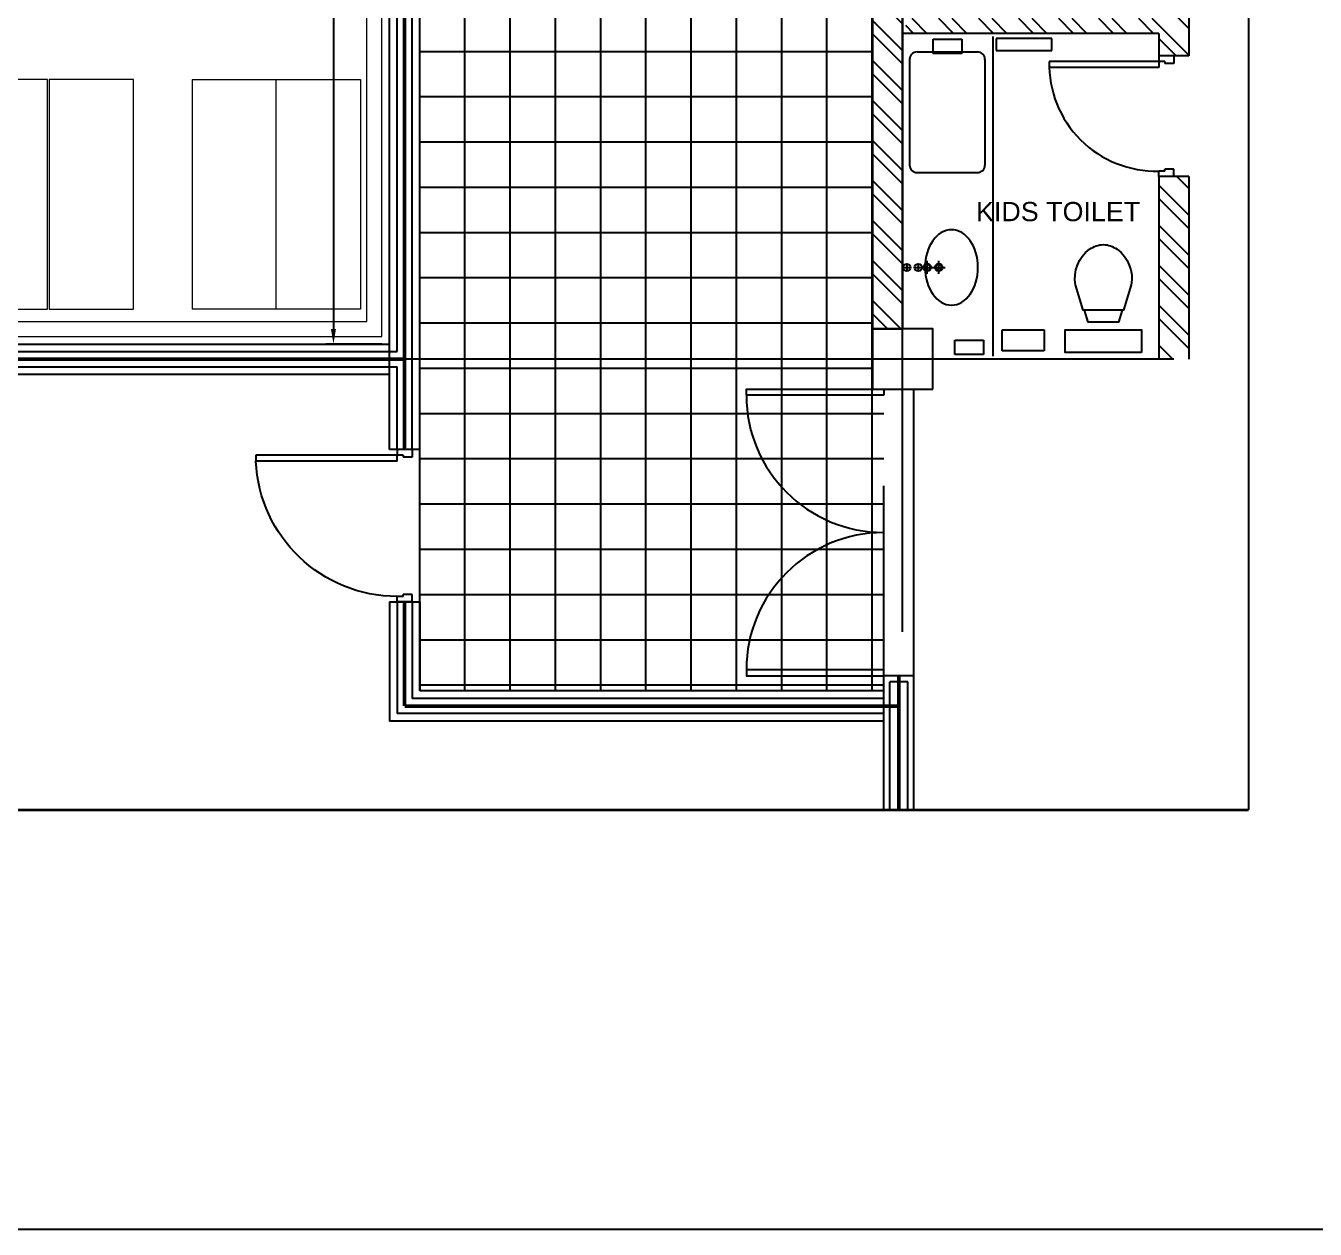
# Model space of a CAD drawing. Header units: millimetres. Extents: x 396580293 to 396624419, y 2853145456 to 2853176656.
# Drawn here: x 396597311 to 396605860, y 2853145456 to 2853153433 of the extents above; entities that cross this region are included whole.
import ezdxf

# ---------------------------------------------------------------- set-up
doc = ezdxf.new("R2010")
doc.units = ezdxf.units.MM
doc.header["$LTSCALE"] = 800
doc.header["$MEASUREMENT"] = 0
doc.linetypes.add('Grid$0$CENTER', pattern=[2, 1.25, -0.25, 0.25, -0.25])
doc.linetypes.add('HIDDEN', pattern=[0.375, 0.25, -0.125])
for name, color, linetype, lineweight in [('17_A-FIXT_KIT_Pen_No__20', 1, 'Continuous', 0), ('45_A-WALL_CLAD_Pen_No__100', 2, 'Continuous', 13), ('D-DIM_MAJ_Pen_No__38', 30, 'Continuous', 35)]:
    doc.layers.add(name, color=color, linetype=linetype, lineweight=lineweight)
for name, color, linetype in [('_Shop Info', 3, 'Continuous'), ('A-Block Work', 3, 'Continuous'), ('A-Doors', 5, 'Continuous'), ('A-Flooring Tiles', 252, 'Continuous'), ('A-Hatch Block Work', 9, 'Continuous'), ('A-HATCH GYPSUM', 9, 'Continuous'), ('A-Toilet Fixtures', 9, 'Continuous'), ('BORDER', 183, 'Continuous'), ('COLUMN', 2, 'Continuous'), ('DIM', 55, 'Continuous'), ('Doors', 4, 'Continuous'), ('FIRELINE', 6, 'Continuous'), ('FIXTURES', 4, 'Continuous'), ('Grid$0$A-Grid lines', 9, 'Grid$0$CENTER'), ('S-COL HATCH CONT2', 10, 'Continuous')]:
    doc.layers.add(name, color=color, linetype=linetype)
doc.styles.add('ARIAL', font='arial.ttf')
doc.styles.get("Standard").update_dxf_attribs({"font": 'times.ttf'})
doc.dimstyles.new('dim-50', dxfattribs={"dimscale": 50, "dimtxt": 2, "dimasz": 2, "dimexe": 1, "dimexo": 1, "dimgap": 1, "dimtad": 1, "dimdec": 0, "dimrnd": 5, "dimdsep": 46, "dimtxsty": 'ARIAL', "dimcen": 1, "dimdle": 1, "dimclrd": 1, "dimclre": 1, "dimclrt": 3, "dimadec": 0, "dimazin": 0, "dimtfac": 0.1, "dimtdec": 0, "dimtix": 1, "dimtmove": 1, "dimatfit": 3, "dimfxl": 1, "dimtvp": 1.5, "dimfrac": 2, "dimtolj": 1, "dimtzin": 0, "dimarcsym": 0})

# ---------------------------------------------------------------- blocks, each defined once
blk = doc.blocks.new('*D40')
at = {"layer": 'Defpoints', "color": 0, "transparency": 16777216}
for p in [(396599722.5536386, 2853164763.48766), (396599350.74115, 2853151323.48766), (396599722.5612837, 2853151323.48766)]:
    blk.add_point(p, dxfattribs=at)
at = {"layer": 'DIM', "color": 1, "lineweight": -2, "transparency": 16777216}
for p, q in [((396599672.5536386, 2853164763.48766), (396599300.74115, 2853164763.48766)), ((396599350.74115, 2853164663.487659), (396599350.74115, 2853151423.487659)), ((396599672.5612837, 2853151323.48766), (396599300.74115, 2853151323.48766))]:
    blk.add_line(p, q, dxfattribs=at)
at = {"layer": 'DIM', "color": 1, "transparency": 16777216}
for points in [[(396599334.0744833, 2853164663.487659), (396599367.4078167, 2853164663.487659), (396599350.74115, 2853164763.48766)], [(396599334.0744833, 2853151423.487659), (396599367.4078167, 2853151423.487659), (396599350.74115, 2853151323.48766)]]:
    blk.add_solid(points, dxfattribs=at)
at = {"layer": 'DIM', "color": 3, "transparency": 16777216, "insert": (396599249.6497444, 2853158043.48766), "char_height": 100, "attachment_point": 5, "rotation": 90, "style": 'ARIAL'}
blk.add_mtext('\\A1;13440', dxfattribs=at)
blk = doc.blocks.new('Door 1010')
at = {"color": 0}
for p, q in [((37.00000000046566, 99.99999997671694), (37.00000000046566, 1035.999999976251)), ((37.00000000046566, 1035.999999976251), (76.99999999953432, 1035.999999976251)), ((76.99999999953432, 99.99999997671694), (76.99999999953432, 1035.999999976251)), ((0, 0), (0, 99.99999997671694)), ((0, 99.99999997671694), (37.00000000046566, 99.99999997671694)), ((76.99999999953432, 99.99999997671694), (37.00000000046566, 99.99999997671694)), ((37.00000000046566, 59.99999999767169), (37.00000000046566, 99.99999997671694)), ((1010, 99.99999997671694), (973, 99.99999997671694)), ((973, 59.99999999767169), (973, 99.99999997671694)), ((1010, 0), (1010, 99.99999997671694)), ((1010, 0), (1010, 99.99999997671694)), ((0, 0), (49.9999999993015, 0)), ((37.00000000046566, 59.99999999767169), (49.9999999993015, 59.99999999767169)), ((49.9999999993015, 0), (49.9999999993015, 59.99999999767169)), ((959.9999999990686, 0), (960.0000000009313, 59.99999999767169)), ((973, 59.99999999767169), (960.0000000009313, 59.99999999767169)), ((1010, 0), (959.9999999990686, 0))]:
    blk.add_line(p, q, dxfattribs=at)
blk.add_arc((35.56462112336885, 99.48066293186275), 937.4355227324556, 0.0317417270597598, 87.46665664274862, dxfattribs=at)

msp = doc.modelspace()

# ---------------------------------------------------------------- hatches: boundary and pattern name
at = {"layer": 'A-Flooring Tiles'}
h = msp.add_hatch(dxfattribs=at)
h.set_pattern_fill('TILE11', color=256, scale=300, angle=7.4119901e-09, style=0)
h.set_pattern_definition([(90.00000000741186, (396600222.553639, 2853164963.487659), (-300, -3.88090768e-08), []), (7.4119901e-09, (396599922.5536386, 2853164963.487659), (-3.88090911e-08, 300), [])])
h.paths.add_polyline_path([(396586322.5556536, 2853168243.487658), (396586322.5590246, 2853164963.487659), (396599922.5536386, 2853164963.487659), (396599922.553641, 2853149023.48766), (396602999.0158259, 2853149023.48766), (396602999.0158254, 2853151024.946375), (396602923.637055, 2853151024.946375), (396602923.6370522, 2853168243.48766)])
at = {"layer": 'A-Hatch Block Work'}
h = msp.add_hatch(dxfattribs=at)
h.set_pattern_fill('ANSI32', color=256, scale=499.9999999999999, angle=90.00000000741198, style=0)
h.set_pattern_definition([(135.0000000074119, (396577922.5536424, 2853135424.946372), (-132.5825214553263, -132.582521489629), []), (135.0000000074119, (396577922.5536429, 2853135513.334719), (-132.5825214553263, -132.582521489629), [])])
h.paths.add_polyline_path([(396602923.6370546, 2853151424.946375), (396603123.6370546, 2853151424.946375), (396603123.6370531, 2853159424.946375), (396602923.6370536, 2853159424.946375)])
h = msp.add_hatch(dxfattribs=at)
h.set_pattern_fill('ANSI32', color=256, scale=499.9999999999999, angle=90.00000000741198, style=0)
h.set_pattern_definition([(135.0000000074119, (396283116.6585733, 2853088444.080547), (-132.5825214553263, -132.582521489629), []), (135.0000000074119, (396283116.6585733, 2853088532.468894), (-132.5825214553263, -132.582521489629), [])])
h.paths.add_polyline_path([(396604823.6370541, 2853155643.48766), (396604822.55364, 2853154433.217018), (396605022.55364, 2853154433.217018), (396605023.6370541, 2853155843.487661), (396603123.6370541, 2853155843.48766), (396603123.6370536, 2853155643.48766)])
h.paths.add_polyline_path([(396604822.55364, 2853153483.217017), (396603143.6370541, 2853153483.217017), (396603143.6370541, 2853153383.217017), (396604822.5536405, 2853153383.217018), (396604822.55364, 2853153233.217018), (396605022.5536405, 2853153233.217018), (396605022.55364, 2853153633.217018), (396604822.55364, 2853153633.217018)])
h.paths.add_polyline_path([(396604822.5536405, 2853151224.946375), (396605022.5536405, 2853151224.946375), (396605022.5536405, 2853152433.217018), (396604822.5536405, 2853152433.217018)])

# ---------------------------------------------------------------- linework, layer by layer
at = {"layer": '17_A-FIXT_KIT_Pen_No__20', "linetype": 'Continuous'}
msp.add_line((396598972.0806022, 2853151553.843977), (396598972.0806022, 2853153077.843977), dxfattribs=at)
for points in [[(396596895.9386605, 2853153077.843972), (396596895.9386605, 2853151553.843972), (396597454.938661, 2853151553.843972), (396597454.9386605, 2853153077.843972)], [(396597466.024392, 2853153077.843972), (396597466.024392, 2853151553.843972), (396598025.024392, 2853151553.843972), (396598025.024392, 2853153077.843972)]]:
    msp.add_lwpolyline(points, close=True, dxfattribs=at)
for points in [[(396598413.0806018, 2853153077.843978), (396599531.0806018, 2853153077.843977), (396599531.0806022, 2853151553.843977), (396598413.0806022, 2853151553.843977)], [(396598413.0806018, 2853153077.843978), (396598413.0806022, 2853151553.843977)]]:
    msp.add_lwpolyline(points, dxfattribs=at)
at = {"layer": '45_A-WALL_CLAD_Pen_No__100', "linetype": 'Continuous'}
for p, q in [((396599672.4707718, 2853151373.487659), (396599672.561288, 2853155572.832442)), ((396599572.471222, 2853151473.487659), (396599572.4712312, 2853153973.337742)), ((396596872.4712223, 2853151473.487655), (396599572.471222, 2853151473.487659)), ((396596772.4712218, 2853151373.487655), (396599672.471222, 2853151373.487659))]:
    msp.add_line(p, q, dxfattribs=at)
at = {"layer": 'A-Block Work'}
for p, q in [((396599922.55364, 2853152733.487659), (396599922.5536386, 2853164963.487659)), ((396602923.6370536, 2853159424.946375), (396602923.6370546, 2853151424.946375)), ((396603123.6370531, 2853159424.946375), (396603123.6370546, 2853151424.946375)), ((396599922.5536405, 2853150623.48766), (396599922.55364, 2853155484.946374)), ((396599722.5625688, 2853150623.48766), (396599722.5536449, 2853155109.796456)), ((396603122.55364, 2853152623.48766), (396603122.55364, 2853153923.48766)), ((396605022.55364, 2853153633.217018), (396605022.5536405, 2853153233.217018)), ((396604822.5536405, 2853153383.217018), (396603123.6370541, 2853153383.217017)), ((396604822.5536405, 2853153383.217018), (396604822.55364, 2853153233.217018)), ((396605022.5536405, 2853153233.217018), (396604822.55364, 2853153233.217018)), ((396605022.5536405, 2853152433.217018), (396604822.5536405, 2853152433.217018)), ((396604822.5536405, 2853152433.217018), (396604822.5536405, 2853151224.946375)), ((396605022.5536405, 2853152433.217018), (396605022.553641, 2853151223.48766)), ((396602923.6294295, 2853151424.946375), (396603122.5536405, 2853151424.946375)), ((396594923.6370546, 2853151323.487659), (396599722.5610868, 2853151323.48766)), ((396604847.1672441, 2853151223.48658), (396603248.2506582, 2853151223.48658)), ((396604847.1672441, 2853151223.48658), (396603248.2506582, 2853151223.48658)), ((396604922.5536405, 2853151223.48766), (396603323.6370546, 2853151223.48766)), ((396594923.6370546, 2853151123.487659), (396599722.5627085, 2853151123.48766)), ((396599922.5536405, 2853150623.48766), (396599722.5625688, 2853150623.48766)), ((396599722.553641, 2853149613.487659), (396599922.553641, 2853149613.487659)), ((396599722.553641, 2853149613.487659), (396599722.553641, 2853148823.487659)), ((396599922.553641, 2853149613.487659), (396599922.553641, 2853149023.48766)), ((396603199.0158258, 2853149123.48766), (396602999.0158263, 2853149123.48766)), ((396602999.0158259, 2853148235.428865), (396602999.0158263, 2853149123.48766)), ((396603199.0158258, 2853148235.428866), (396603199.0158258, 2853149123.48766)), ((396602999.0158259, 2853149023.48766), (396599922.553641, 2853149023.48766)), ((396602999.0158259, 2853148823.48766), (396599722.553641, 2853148823.487659))]:
    msp.add_line(p, q, dxfattribs=at)
at = {"layer": 'A-Doors'}
for points in [[(396602999.0158254, 2853150984.946374), (396602088.2864682, 2853150984.946374), (396602088.2864682, 2853151024.946375), (396602999.0158254, 2853151024.946375)], [(396602999.0158254, 2853151024.946375), (396602999.0158254, 2853150984.946374)], [(396602999.0158259, 2853149163.48766), (396602088.2864686, 2853149163.48766), (396602088.2864682, 2853149123.48766), (396602999.0158263, 2853149123.48766)], [(396602999.0158263, 2853149123.48766), (396602999.0158259, 2853149163.48766)]]:
    msp.add_lwpolyline(points, dxfattribs=at)
for centre, start, end in [((396602999.0158254, 2853150984.946374), 180, 270), ((396602999.0158259, 2853149163.48766), 90, 180)]:
    msp.add_arc(centre, 910.7293572941342, start, end, dxfattribs=at)
at = {"layer": 'A-HATCH GYPSUM'}
for p, q in [((396599872.5536405, 2853150623.48766), (396599872.553639, 2853164913.48766)), ((396599772.553641, 2853151273.487659), (396599772.5536391, 2853164813.487659)), ((396594923.6370546, 2853151273.487659), (396599772.553641, 2853151273.487659)), ((396594923.6370541, 2853151173.487659), (396599772.5536405, 2853151173.48766)), ((396599772.5536405, 2853150623.48766), (396599772.5536405, 2853151173.48766)), ((396599772.5536405, 2853149613.487659), (396599772.553641, 2853148873.48766)), ((396599872.5536405, 2853149613.487659), (396599872.553641, 2853148973.487659)), ((396603159.0158259, 2853149083.48766), (396603039.0158259, 2853149083.48766)), ((396603039.0158259, 2853148235.428865), (396603039.0158259, 2853149083.48766)), ((396603159.0158264, 2853148235.428866), (396603159.0158259, 2853149083.48766)), ((396602999.0158259, 2853148973.48766), (396599872.553641, 2853148973.487659)), ((396602999.0158263, 2853148873.48766), (396599772.553641, 2853148873.48766))]:
    msp.add_line(p, q, dxfattribs=at)
at = {"layer": 'A-Toilet Fixtures'}
for p, q in [((396603723.6370541, 2853153363.217018), (396603723.6370541, 2853151243.48766)), ((396603170.4539505, 2853153210.138421), (396603170.4539501, 2853152510.138421)), ((396603220.453951, 2853153260.138421), (396603620.4539505, 2853153260.138421)), ((396603670.4539505, 2853153210.138421), (396603670.4539505, 2853152510.138421)), ((396603220.453951, 2853152460.138421), (396603620.453951, 2853152460.138421)), ((396603127.3865458, 2853151830.878697), (396603177.3865458, 2853151830.878697)), ((396603152.3865458, 2853151855.878697), (396603152.3865458, 2853151805.878697)), ((396603202.7729422, 2853151830.879777), (396603252.7729422, 2853151830.879777)), ((396603227.7729422, 2853151855.879777), (396603227.7729422, 2853151805.879777))]:
    msp.add_line(p, q, dxfattribs=at)
at = {"layer": 'A-Toilet Fixtures', "color": 8}
for p, q in [((396603245.2485773, 2853151831.528289), (396603331.2527395, 2853151831.528289)), ((396603288.2506582, 2853151788.526208), (396603288.2506586, 2853151874.53037)), ((396603320.6349732, 2853151831.529369), (396603406.6391355, 2853151831.529369)), ((396603363.6370541, 2853151788.527288), (396603363.6370545, 2853151874.53145))]:
    msp.add_line(p, q, dxfattribs=at)
at = {"layer": 'A-Toilet Fixtures'}
for centre in [(396603152.3865463, 2853151830.878697), (396603227.7729422, 2853151830.879777)]:
    msp.add_circle(centre, 25, dxfattribs=at)
at = {"layer": 'A-Toilet Fixtures', "color": 8}
for centre, radius in [((396603288.2506582, 2853151831.528289), 25), ((396603288.2506582, 2853151831.528289), 20), ((396603363.6370541, 2853151831.529369), 25), ((396603363.6370541, 2853151831.529369), 20)]:
    msp.add_circle(centre, radius, dxfattribs=at)
at = {"layer": 'A-Toilet Fixtures'}
for centre, start, end in [((396603220.4539501, 2853153210.138421), 90, 180), ((396603620.45395, 2853153210.138421), 0, 90), ((396603220.4539505, 2853152510.138421), 180, 270), ((396603620.4539505, 2853152510.138421), 270, 0)]:
    msp.add_arc(centre, 50, start, end, dxfattribs=at)
at = {"layer": 'BORDER', "ltscale": 500}
msp.add_lwpolyline([(396580292.7192089, 2853145455.609512), (396624419.324728, 2853145455.609518), (396624419.3247236, 2853176656.239683), (396580292.7192052, 2853176656.239678)], close=True, dxfattribs=at)
at = {"layer": 'BORDER', "linetype": 'Continuous', "ltscale": 0.5, "const_width": 100.7759674693716}
msp.add_lwpolyline([(396617828.3340678, 2853176099.085573), (396580849.8733154, 2853176099.085568), (396580849.8733185, 2853146012.763622), (396617828.3340715, 2853146012.763627)], close=True, dxfattribs=at)
at = {"layer": 'COLUMN'}
msp.add_lwpolyline([(396603323.6370546, 2853151024.946375), (396603323.6370551, 2853151424.946375), (396602923.6370546, 2853151424.946375), (396602923.637055, 2853151024.946375)], close=True, dxfattribs=at)
at = {"layer": 'D-DIM_MAJ_Pen_No__38'}
msp.add_line((396586322.4466635, 2853148235.428863), (396605418.6336813, 2853148235.428866), dxfattribs=at)
at = {"layer": 'Doors', "color": 1}
for p, q in [((396604822.55364, 2853153196.217018), (396604096.55364, 2853153196.217018)), ((396604922.5536409, 2853153233.217018), (396604822.55364, 2853153233.217018)), ((396604822.55364, 2853153233.217018), (396604822.55364, 2853153196.217018)), ((396604862.5536405, 2853153196.217018), (396604822.55364, 2853153196.217018)), ((396604822.55364, 2853153196.217018), (396604822.5536405, 2853153156.217018)), ((396604862.5536405, 2853153196.217018), (396604862.5536405, 2853153183.217018)), ((396604922.5536409, 2853153233.217018), (396604922.5536405, 2853153183.217018)), ((396604822.5536405, 2853153156.217018), (396604100.0104257, 2853153156.217017)), ((396604922.5536405, 2853153183.217018), (396604862.5536405, 2853153183.217018)), ((396604862.5536405, 2853152470.217018), (396604822.553641, 2853152470.217018)), ((396604822.5536405, 2853152433.217018), (396604822.553641, 2853152470.217018)), ((396604922.5536405, 2853152483.217018), (396604862.5536405, 2853152483.217018)), ((396604862.5536405, 2853152470.217018), (396604862.5536405, 2853152483.217018)), ((396604922.5536409, 2853152433.217018), (396604922.5536405, 2853152483.217018))]:
    msp.add_line(p, q, dxfattribs=at)
msp.add_arc((396604804.8900029, 2853153178.55338), 708.5565654623485, 178.5715226857902, 271.4284773142054, dxfattribs=at)
at = {"layer": 'FIRELINE'}
for p, q in [((396603199.0158258, 2853149123.48766), (396603199.0158258, 2853151024.946375)), ((396602999.0158259, 2853149163.48766), (396602999.0158259, 2853150384.06198))]:
    msp.add_line(p, q, dxfattribs=at)
at = {"layer": 'FIRELINE', "linetype": 'HIDDEN', "ltscale": 3, "const_width": 25}
for points in [[(396599822.5536405, 2853150623.48766), (396599822.5536386, 2853164863.487659)], [(396594923.6370541, 2853151223.487659), (396599822.5536405, 2853151223.487659)], [(396599822.553641, 2853149613.487659), (396599822.553641, 2853148923.48766)], [(396603099.0158254, 2853148235.428866), (396603099.0158259, 2853149123.48766)], [(396603099.0158259, 2853148923.48766), (396599822.553641, 2853148923.48766)]]:
    msp.add_lwpolyline(points, dxfattribs=at)
at = {"layer": 'FIXTURES', "linetype": 'HIDDEN', "ltscale": 200}
for points in [[(396603517.050192, 2853153344.074901), (396603517.050192, 2853153249.074901), (396603327.0501925, 2853153249.074901), (396603327.050192, 2853153344.074901)], [(396603661.437882, 2853151348.175767), (396603661.4378816, 2853151253.175767), (396603471.4378816, 2853151253.175767), (396603471.4378816, 2853151348.175767)]]:
    msp.add_lwpolyline(points, close=True, dxfattribs=at)
at = {"layer": 'FIXTURES', "linetype": 'HIDDEN', "ltscale": 300}
for points in [[(396604114.6693717, 2853153348.438555), (396603744.6693722, 2853153348.438555), (396603744.6693722, 2853153268.438555), (396604114.6693722, 2853153268.438555)], [(396604063.7105233, 2853151277.993572), (396603783.7105233, 2853151277.993572), (396603783.7105233, 2853151417.993572), (396604063.7105233, 2853151417.993571)]]:
    msp.add_lwpolyline(points, close=True, dxfattribs=at)
at = {"layer": 'FIXTURES'}
msp.add_lwpolyline([(396604589.7314035, 2853151547.946375), (396604320.8507906, 2853151547.946375), (396604270.7128345, 2853151715.072896, -0.2926462334081105), (396604364.1637742, 2853151951.376989, -0.1469693267293938), (396604455.2910973, 2853151982.955644, -0.1469693267127404), (396604546.41842, 2853151951.376989, -0.2910207312036777), (396604640.1159593, 2853151716.08302), (396604589.7314035, 2853151547.946375), (396604579.2910978, 2853151547.946375), (396604555.2910973, 2853151467.946375), (396604355.2910973, 2853151467.946375), (396604331.2910973, 2853151547.946375)], format="xyb", dxfattribs=at)
msp.add_lwpolyline([(396604707.7910978, 2853151267.946375), (396604202.7910973, 2853151267.946375), (396604202.7910973, 2853151417.946375), (396604707.7910973, 2853151417.946375)], close=True, dxfattribs=at)
at = {"layer": 'FIXTURES', "extrusion": (0, 0, -1)}
msp.add_ellipse((396603448.6370546, 2853151831.529369), major_axis=(-3.23409494e-08, 250), ratio=0.7, dxfattribs=at)
at = {"layer": 'Grid$0$A-Grid lines', "ltscale": 20}
for p, q in [((396603122.3581172, 2853169415.284594), (396603122.3798848, 2853148235.428865)), ((396584747.9510899, 2853151224.946373), (396605418.6336809, 2853151224.946375))]:
    msp.add_line(p, q, dxfattribs=at)
at = {"layer": 'S-COL HATCH CONT2'}
msp.add_line((396605418.6336787, 2853168683.48766), (396605418.6336813, 2853148235.428866), dxfattribs=at)

# ---------------------------------------------------------------- block references
at = {"layer": 'A-Doors', "xscale": -1, "rotation": 90}
msp.add_blockref('Door 1010', (396599872.5536405, 2853150623.48766), dxfattribs=at)

# ---------------------------------------------------------------- texts
at = {"layer": '_Shop Info', "insert": (396604155.3460108, 2853152265.32892), "char_height": 127.5, "attachment_point": 2}
msp.add_mtext('{\\fArial|b0|i0|c0|p34;KIDS TOILET}', dxfattribs=at)

# ---------------------------------------------------------------- dimensions: what is measured, and where the dimension line sits
at = {"layer": 'DIM'}
dim = msp.add_linear_dim(base=(396599350.74115, 2853151323.48766), p1=(396599722.5536386, 2853164763.48766), p2=(396599722.5612837, 2853151323.48766), angle=90, dimstyle='dim-50', dxfattribs=at)
dim.commit()
dim.dimension.update_dxf_attribs({"geometry": '*D40', "text_midpoint": (396599249.6497444, 2853158043.48766)})

doc.saveas('drawing.dxf')
